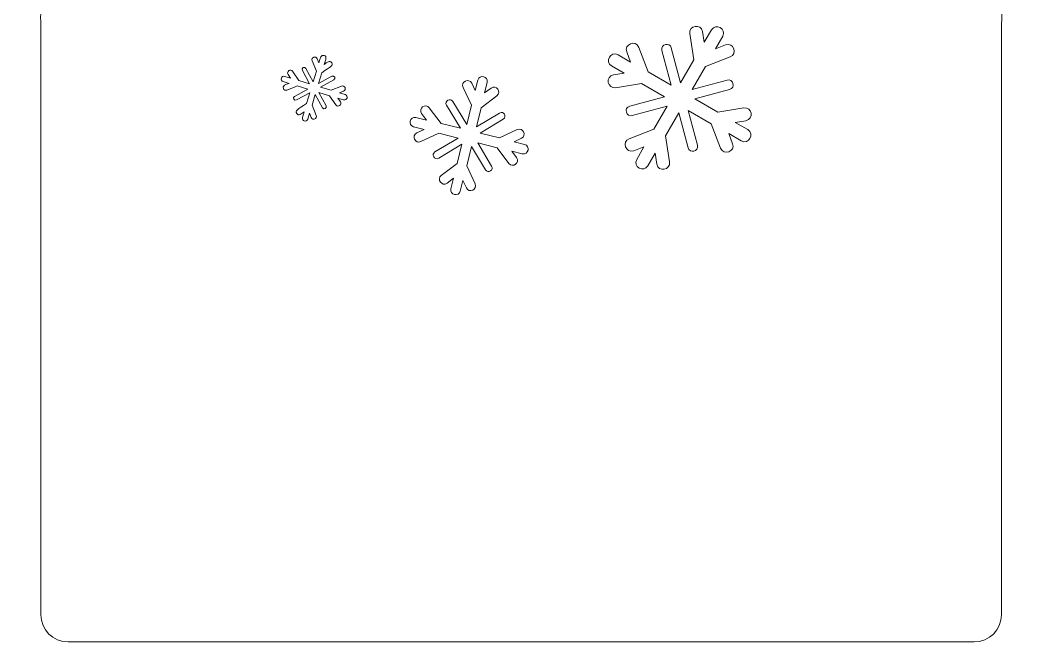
# Model space of a CAD drawing. Header units: inches. Extents: x 0.9 to 13, y 0.3 to 9.6.
# Drawn here: x 0.93 to 6.09, y 4.06 to 7.26 of the extents above; entities that cross this region are included whole.
import ezdxf

# ---------------------------------------------------------------- set-up
doc = ezdxf.new("R2010")
doc.units = ezdxf.units.IN
doc.header["$MEASUREMENT"] = 0
doc.layers.add('_U+0421_U+043B_U+043E_U+0439 1', color=7, linetype='Continuous')

msp = doc.modelspace()

# ---------------------------------------------------------------- linework, layer by layer
at = {"layer": '_U+0421_U+043B_U+043E_U+0439 1', "color": 12, "lineweight": 9, "true_color": 0xe30613}
msp.add_open_spline([(3.9244, 9.412), (3.6955, 9.6411), (3.3241, 9.6414), (3.0948, 9.412), (0.9314, 7.2569), (1.0379, 7.379), (1.0379, 7.2422), (1.0379, 5.1867), (1.0386, 4.4555), (1.0391, 4.197), (1.0392, 4.1197), (1.1019, 4.0572), (1.1792, 4.0572), (1.2576, 4.0572), (5.7616, 4.0572), (5.84, 4.0572), (5.9173, 4.0572), (5.98, 4.1197), (5.9801, 4.197), (5.9814, 4.9104), (5.9813, 7.2558), (5.9813, 7.2428), (5.9813, 7.3789), (6.0858, 7.2589), (3.9244, 9.412)], degree=3, knots=[0, 0, 0, 0, 1, 1, 1, 2, 2, 2, 3, 3, 3, 4, 4, 4, 5, 5, 5, 6, 6, 6, 7, 7, 7, 8, 8, 8, 8], dxfattribs=at)
at = {"layer": '_U+0421_U+043B_U+043E_U+0439 1', "color": 7, "lineweight": 9, "true_color": 0xffffff}
for points, knots in [([(4.655, 6.805), (4.655, 6.805), (4.5209, 6.7839), (4.5209, 6.7839), (4.5209, 6.7839), (4.4025, 6.8522), (4.4025, 6.8522), (4.4025, 6.8522), (4.5819, 6.9003), (4.5819, 6.9003), (4.6135, 6.9088), (4.6006, 6.9569), (4.569, 6.9484), (4.569, 6.9484), (4.3897, 6.9003), (4.3897, 6.9003), (4.3897, 6.9003), (4.458, 7.0187), (4.458, 7.0187), (4.458, 7.0187), (4.5846, 7.0675), (4.5846, 7.0675), (4.6247, 7.0823), (4.6019, 7.1446), (4.561, 7.1296), (4.561, 7.1296), (4.5089, 7.1097), (4.5089, 7.1097), (4.5089, 7.1097), (4.5461, 7.1741), (4.5461, 7.1741), (4.5683, 7.2125), (4.5097, 7.2438), (4.4887, 7.2073), (4.4887, 7.2073), (4.4515, 7.1428), (4.4515, 7.1428), (4.4515, 7.1428), (4.4426, 7.1979), (4.4426, 7.1979), (4.4361, 7.2408), (4.3706, 7.2301), (4.3771, 7.1873), (4.3771, 7.1873), (4.3982, 7.0532), (4.3982, 7.0532), (4.3982, 7.0532), (4.3298, 6.9348), (4.3298, 6.9348), (4.3298, 6.9348), (4.2818, 7.1142), (4.2818, 7.1142), (4.2733, 7.1458), (4.2252, 7.1329), (4.2337, 7.1013), (4.2337, 7.1013), (4.2818, 6.9219), (4.2818, 6.9219), (4.2818, 6.9219), (4.1634, 6.9903), (4.1634, 6.9903), (4.1634, 6.9903), (4.1146, 7.1169), (4.1146, 7.1169), (4.0988, 7.1573), (4.0379, 7.133), (4.0525, 7.0933), (4.0525, 7.0933), (4.0724, 7.0412), (4.0724, 7.0412), (4.0724, 7.0412), (4.008, 7.0784), (4.008, 7.0784), (3.9704, 7.1001), (3.9373, 7.0426), (3.9748, 7.021), (3.9748, 7.021), (4.0393, 6.9838), (4.0393, 6.9838), (4.0393, 6.9838), (3.9842, 6.9749), (3.9842, 6.9749), (3.9402, 6.9673), (3.9545, 6.9024), (3.9948, 6.9094), (3.9948, 6.9094), (4.1289, 6.9305), (4.1289, 6.9305), (4.1289, 6.9305), (4.2473, 6.8622), (4.2473, 6.8622), (4.2473, 6.8622), (4.0679, 6.8141), (4.0679, 6.8141), (4.0363, 6.8056), (4.0492, 6.7575), (4.0808, 6.766), (4.0808, 6.766), (4.2602, 6.8141), (4.2602, 6.8141), (4.2602, 6.8141), (4.1918, 6.6957), (4.1918, 6.6957), (4.1918, 6.6957), (4.0652, 6.6469), (4.0652, 6.6469), (4.0251, 6.6321), (4.0479, 6.5698), (4.0888, 6.5848), (4.0888, 6.5848), (4.1409, 6.6047), (4.1409, 6.6047), (4.1409, 6.6047), (4.1037, 6.5402), (4.1037, 6.5402), (4.082, 6.5027), (4.1395, 6.4696), (4.1611, 6.5071), (4.1611, 6.5071), (4.1983, 6.5716), (4.1983, 6.5716), (4.1983, 6.5716), (4.2072, 6.5165), (4.2072, 6.5165), (4.2137, 6.4736), (4.2792, 6.4842), (4.2727, 6.5271), (4.2727, 6.5271), (4.2516, 6.6612), (4.2516, 6.6612), (4.2516, 6.6612), (4.32, 6.7796), (4.32, 6.7796), (4.32, 6.7796), (4.368, 6.6002), (4.368, 6.6002), (4.3765, 6.5686), (4.4246, 6.5815), (4.4161, 6.6131), (4.4161, 6.6131), (4.368, 6.7924), (4.368, 6.7924), (4.368, 6.7924), (4.4864, 6.7241), (4.4864, 6.7241), (4.4864, 6.7241), (4.5353, 6.5975), (4.5353, 6.5975), (4.551, 6.5571), (4.6119, 6.5814), (4.5973, 6.6211), (4.5973, 6.6211), (4.5774, 6.6732), (4.5774, 6.6732), (4.5774, 6.6732), (4.6418, 6.636), (4.6418, 6.636), (4.6794, 6.6143), (4.7125, 6.6718), (4.675, 6.6934), (4.675, 6.6934), (4.6105, 6.7306), (4.6105, 6.7306), (4.6105, 6.7306), (4.6656, 6.7395), (4.6656, 6.7395), (4.7096, 6.7471), (4.6954, 6.812), (4.655, 6.805)], [0, 0, 0, 0, 1, 1, 1, 2, 2, 2, 3, 3, 3, 4, 4, 4, 5, 5, 5, 6, 6, 6, 7, 7, 7, 8, 8, 8, 9, 9, 9, 10, 10, 10, 11, 11, 11, 12, 12, 12, 13, 13, 13, 14, 14, 14, 15, 15, 15, 16, 16, 16, 17, 17, 17, 18, 18, 18, 19, 19, 19, 20, 20, 20, 21, 21, 21, 22, 22, 22, 23, 23, 23, 24, 24, 24, 25, 25, 25, 26, 26, 26, 27, 27, 27, 28, 28, 28, 29, 29, 29, 30, 30, 30, 31, 31, 31, 32, 32, 32, 33, 33, 33, 34, 34, 34, 35, 35, 35, 36, 36, 36, 37, 37, 37, 38, 38, 38, 39, 39, 39, 40, 40, 40, 41, 41, 41, 42, 42, 42, 43, 43, 43, 44, 44, 44, 45, 45, 45, 46, 46, 46, 47, 47, 47, 48, 48, 48, 49, 49, 49, 50, 50, 50, 51, 51, 51, 52, 52, 52, 53, 53, 53, 54, 54, 54, 55, 55, 55, 56, 56, 56, 56]), ([(2.6044, 6.8736), (2.6044, 6.8736), (2.5743, 6.8827), (2.5743, 6.8827), (2.5743, 6.8827), (2.5961, 6.8916), (2.5961, 6.8916), (2.6134, 6.899), (2.6013, 6.9243), (2.5854, 6.9175), (2.5854, 6.9175), (2.5324, 6.8959), (2.5324, 6.8959), (2.5324, 6.8959), (2.4772, 6.9126), (2.4772, 6.9126), (2.4772, 6.9126), (2.5462, 6.9496), (2.5462, 6.9496), (2.5584, 6.9562), (2.5485, 6.9747), (2.5363, 6.9681), (2.5363, 6.9681), (2.4673, 6.9311), (2.4673, 6.9311), (2.4673, 6.9311), (2.4839, 6.9863), (2.4839, 6.9863), (2.5306, 7.0181), (2.5449, 7.0229), (2.5347, 7.0378), (2.5256, 7.0527), (2.511, 7.0387), (2.4961, 7.0286), (2.5042, 7.0553), (2.5125, 7.0707), (2.496, 7.0757), (2.4788, 7.0809), (2.4773, 7.063), (2.4693, 7.0367), (2.4693, 7.0367), (2.4604, 7.0584), (2.4604, 7.0584), (2.4536, 7.0754), (2.4277, 7.0647), (2.4345, 7.0478), (2.4345, 7.0478), (2.4561, 6.9947), (2.4561, 6.9947), (2.4561, 6.9947), (2.4394, 6.9395), (2.4394, 6.9395), (2.4394, 6.9395), (2.4024, 7.0085), (2.4024, 7.0085), (2.3959, 7.0207), (2.3774, 7.0108), (2.3839, 6.9986), (2.3839, 6.9986), (2.4209, 6.9296), (2.4209, 6.9296), (2.4209, 6.9296), (2.3657, 6.9463), (2.3657, 6.9463), (2.3657, 6.9463), (2.3335, 6.9936), (2.3335, 6.9936), (2.3231, 7.0086), (2.3004, 6.9928), (2.3102, 6.9779), (2.3102, 6.9779), (2.3234, 6.9584), (2.3234, 6.9584), (2.3234, 6.9584), (2.2934, 6.9675), (2.2934, 6.9675), (2.2759, 6.9728), (2.2678, 6.946), (2.2853, 6.9407), (2.2853, 6.9407), (2.3154, 6.9316), (2.3154, 6.9316), (2.2988, 6.9248), (2.279, 6.9204), (2.2863, 6.9046), (2.2939, 6.8883), (2.304, 6.8967), (2.3573, 6.9184), (2.3573, 6.9184), (2.4125, 6.9017), (2.4125, 6.9017), (2.4125, 6.9017), (2.3435, 6.8647), (2.3435, 6.8647), (2.3313, 6.8581), (2.3412, 6.8396), (2.3534, 6.8462), (2.3534, 6.8462), (2.4224, 6.8832), (2.4224, 6.8832), (2.4224, 6.8832), (2.4058, 6.828), (2.4058, 6.828), (2.3591, 6.7962), (2.3448, 6.7914), (2.355, 6.7765), (2.3641, 6.7616), (2.3787, 6.7756), (2.3936, 6.7857), (2.3936, 6.7857), (2.3845, 6.7557), (2.3845, 6.7557), (2.3792, 6.7382), (2.406, 6.7301), (2.4113, 6.7476), (2.4113, 6.7476), (2.4204, 6.7777), (2.4204, 6.7777), (2.4204, 6.7777), (2.4293, 6.7559), (2.4293, 6.7559), (2.4361, 6.7389), (2.462, 6.7496), (2.4552, 6.7666), (2.4552, 6.7666), (2.4336, 6.8196), (2.4336, 6.8196), (2.4336, 6.8196), (2.4503, 6.8748), (2.4503, 6.8748), (2.4503, 6.8748), (2.4873, 6.8058), (2.4873, 6.8058), (2.4938, 6.7936), (2.5123, 6.8035), (2.5058, 6.8157), (2.5058, 6.8157), (2.4688, 6.8847), (2.4688, 6.8847), (2.4688, 6.8847), (2.524, 6.868), (2.524, 6.868), (2.524, 6.868), (2.5563, 6.8207), (2.5563, 6.8207), (2.5666, 6.8057), (2.5893, 6.8215), (2.5795, 6.8364), (2.5795, 6.8364), (2.5663, 6.8559), (2.5663, 6.8559), (2.5663, 6.8559), (2.5963, 6.8468), (2.5963, 6.8468), (2.6138, 6.8415), (2.6219, 6.8683), (2.6044, 6.8736)], [0, 0, 0, 0, 1, 1, 1, 2, 2, 2, 3, 3, 3, 4, 4, 4, 5, 5, 5, 6, 6, 6, 7, 7, 7, 8, 8, 8, 9, 9, 9, 10, 10, 10, 11, 11, 11, 12, 12, 12, 13, 13, 13, 14, 14, 14, 15, 15, 15, 16, 16, 16, 17, 17, 17, 18, 18, 18, 19, 19, 19, 20, 20, 20, 21, 21, 21, 22, 22, 22, 23, 23, 23, 24, 24, 24, 25, 25, 25, 26, 26, 26, 27, 27, 27, 28, 28, 28, 29, 29, 29, 30, 30, 30, 31, 31, 31, 32, 32, 32, 33, 33, 33, 34, 34, 34, 35, 35, 35, 36, 36, 36, 37, 37, 37, 38, 38, 38, 39, 39, 39, 40, 40, 40, 41, 41, 41, 42, 42, 42, 43, 43, 43, 44, 44, 44, 45, 45, 45, 46, 46, 46, 47, 47, 47, 48, 48, 48, 49, 49, 49, 50, 50, 50, 51, 51, 51, 52, 52, 52, 52]), ([(3.527, 6.6176), (3.527, 6.6176), (3.473, 6.631), (3.473, 6.631), (3.473, 6.631), (3.5108, 6.6487), (3.5108, 6.6487), (3.5408, 6.6633), (3.5171, 6.707), (3.4896, 6.6936), (3.4896, 6.6936), (3.3976, 6.6507), (3.3976, 6.6507), (3.3976, 6.6507), (3.2984, 6.6753), (3.2984, 6.6753), (3.2984, 6.6753), (3.4173, 6.747), (3.4173, 6.747), (3.4383, 6.7596), (3.419, 6.7915), (3.3981, 6.7788), (3.3981, 6.7788), (3.2792, 6.7071), (3.2792, 6.7071), (3.2792, 6.7071), (3.3037, 6.8064), (3.3037, 6.8064), (3.3037, 6.8064), (3.3846, 6.8677), (3.3846, 6.8677), (3.4104, 6.8866), (3.3811, 6.9267), (3.3548, 6.9074), (3.3548, 6.9074), (3.3215, 6.8823), (3.3215, 6.8823), (3.3215, 6.8823), (3.3349, 6.9363), (3.3349, 6.9363), (3.3428, 6.9685), (3.2943, 6.9788), (3.2867, 6.9482), (3.2867, 6.9482), (3.2733, 6.8942), (3.2733, 6.8942), (3.2733, 6.8942), (3.2556, 6.9319), (3.2556, 6.9319), (3.242, 6.9614), (3.1971, 6.9402), (3.2107, 6.9107), (3.2107, 6.9107), (3.2536, 6.8188), (3.2536, 6.8188), (3.2536, 6.8188), (3.2291, 6.7195), (3.2291, 6.7195), (3.2291, 6.7195), (3.1574, 6.8384), (3.1574, 6.8384), (3.1447, 6.8594), (3.1128, 6.8402), (3.1255, 6.8192), (3.1255, 6.8192), (3.1972, 6.7003), (3.1972, 6.7003), (3.1972, 6.7003), (3.098, 6.7249), (3.098, 6.7249), (3.098, 6.7249), (3.0367, 6.8058), (3.0367, 6.8058), (3.017, 6.8315), (2.9782, 6.8015), (2.997, 6.776), (2.997, 6.776), (3.0221, 6.7426), (3.0221, 6.7426), (3.0221, 6.7426), (2.968, 6.756), (2.968, 6.756), (2.9366, 6.7638), (2.9247, 6.7157), (2.9561, 6.7079), (2.9561, 6.7079), (3.0102, 6.6945), (3.0102, 6.6945), (3.0102, 6.6945), (2.9724, 6.6767), (2.9724, 6.6767), (2.9424, 6.6622), (2.9661, 6.6185), (2.9936, 6.6319), (2.9936, 6.6319), (3.0856, 6.6748), (3.0856, 6.6748), (3.0856, 6.6748), (3.1848, 6.6502), (3.1848, 6.6502), (3.1848, 6.6502), (3.0659, 6.5785), (3.0659, 6.5785), (3.0449, 6.5659), (3.0641, 6.534), (3.0851, 6.5466), (3.0851, 6.5466), (3.204, 6.6183), (3.204, 6.6183), (3.204, 6.6183), (3.1794, 6.5191), (3.1794, 6.5191), (3.1794, 6.5191), (3.0986, 6.4578), (3.0986, 6.4578), (3.0728, 6.4389), (3.1021, 6.3988), (3.1283, 6.4181), (3.1283, 6.4181), (3.1617, 6.4432), (3.1617, 6.4432), (3.1617, 6.4432), (3.1483, 6.3892), (3.1483, 6.3892), (3.1405, 6.3577), (3.1887, 6.3458), (3.1964, 6.3773), (3.1964, 6.3773), (3.2098, 6.4313), (3.2098, 6.4313), (3.2098, 6.4313), (3.2276, 6.3935), (3.2276, 6.3935), (3.2412, 6.3641), (3.286, 6.3853), (3.2725, 6.4148), (3.2725, 6.4148), (3.2295, 6.5067), (3.2295, 6.5067), (3.2295, 6.5067), (3.2541, 6.6059), (3.2541, 6.6059), (3.2541, 6.6059), (3.3258, 6.487), (3.3258, 6.487), (3.3385, 6.4661), (3.3703, 6.4853), (3.3577, 6.5063), (3.3577, 6.5063), (3.286, 6.6252), (3.286, 6.6252), (3.286, 6.6252), (3.3852, 6.6006), (3.3852, 6.6006), (3.3852, 6.6006), (3.4465, 6.5197), (3.4465, 6.5197), (3.4662, 6.494), (3.5049, 6.524), (3.4862, 6.5495), (3.4862, 6.5495), (3.4611, 6.5828), (3.4611, 6.5828), (3.4611, 6.5828), (3.5151, 6.5695), (3.5151, 6.5695), (3.5466, 6.5617), (3.5585, 6.6098), (3.527, 6.6176)], [0, 0, 0, 0, 1, 1, 1, 2, 2, 2, 3, 3, 3, 4, 4, 4, 5, 5, 5, 6, 6, 6, 7, 7, 7, 8, 8, 8, 9, 9, 9, 10, 10, 10, 11, 11, 11, 12, 12, 12, 13, 13, 13, 14, 14, 14, 15, 15, 15, 16, 16, 16, 17, 17, 17, 18, 18, 18, 19, 19, 19, 20, 20, 20, 21, 21, 21, 22, 22, 22, 23, 23, 23, 24, 24, 24, 25, 25, 25, 26, 26, 26, 27, 27, 27, 28, 28, 28, 29, 29, 29, 30, 30, 30, 31, 31, 31, 32, 32, 32, 33, 33, 33, 34, 34, 34, 35, 35, 35, 36, 36, 36, 37, 37, 37, 38, 38, 38, 39, 39, 39, 40, 40, 40, 41, 41, 41, 42, 42, 42, 43, 43, 43, 44, 44, 44, 45, 45, 45, 46, 46, 46, 47, 47, 47, 48, 48, 48, 49, 49, 49, 50, 50, 50, 51, 51, 51, 52, 52, 52, 53, 53, 53, 54, 54, 54, 55, 55, 55, 56, 56, 56, 56])]:
    msp.add_open_spline(points, degree=3, knots=knots, dxfattribs=at)

doc.saveas('drawing.dxf')
